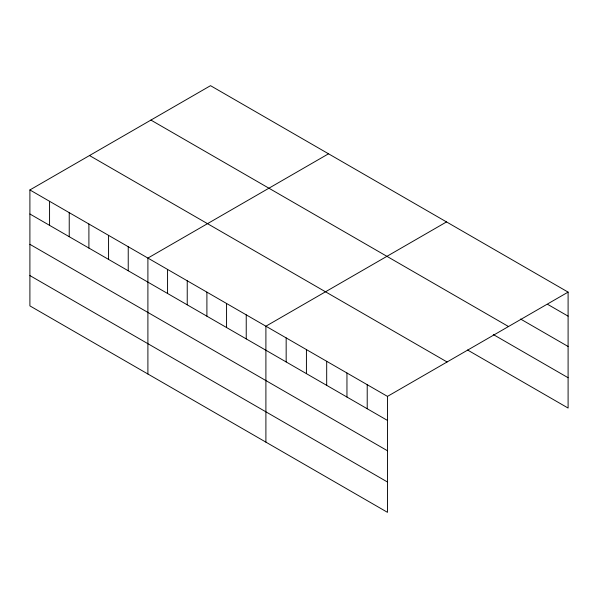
<?xml version="1.0" encoding="UTF-8"?>
<svg xmlns="http://www.w3.org/2000/svg" width="598" height="598" viewBox="0 0 598 598"><rect width="100%" height="100%" fill="white"/><g stroke="black" fill="none" stroke-linecap="round" stroke-linejoin="round"><path stroke-width="0.9" d="M29.9 189.947L387.474 396.392L387.474 512.329L29.9 305.884L29.9 189.947L210.526 85.671L568.1 292.116L568.1 408.053L467.569 350.009M328.526 153.798L147.9 258.074L147.9 374.012M446.527 221.925L265.901 326.202L265.901 442.139M387.474 396.392L568.1 292.116M547.835 304.457L568.1 316.155M520.559 319.033L568.1 346.481M150.92 120.078L508.494 326.523M493.283 334.529L568.1 377.727M89.506 155.54L447.08 361.984M29.9 213.994L387.474 420.439M29.9 244.32L387.474 450.765M29.9 275.566L387.474 482.01M367.217 384.693L367.217 408.74M346.952 372.995L346.952 397.042M326.687 361.297L326.687 385.344M306.423 349.598L306.423 373.645M286.165 337.9L286.165 361.947M246.234 314.847L246.234 338.894M226.567 303.492L226.567 327.54M206.901 292.138L206.901 316.185M187.234 280.783L187.234 304.831M167.567 269.429L167.567 293.476M128.234 246.72L128.234 270.767M108.567 235.365L108.567 259.412M88.9 224.011L88.9 248.058M69.233 212.656L69.233 236.703M49.567 201.302L49.567 225.349"/></g></svg>
